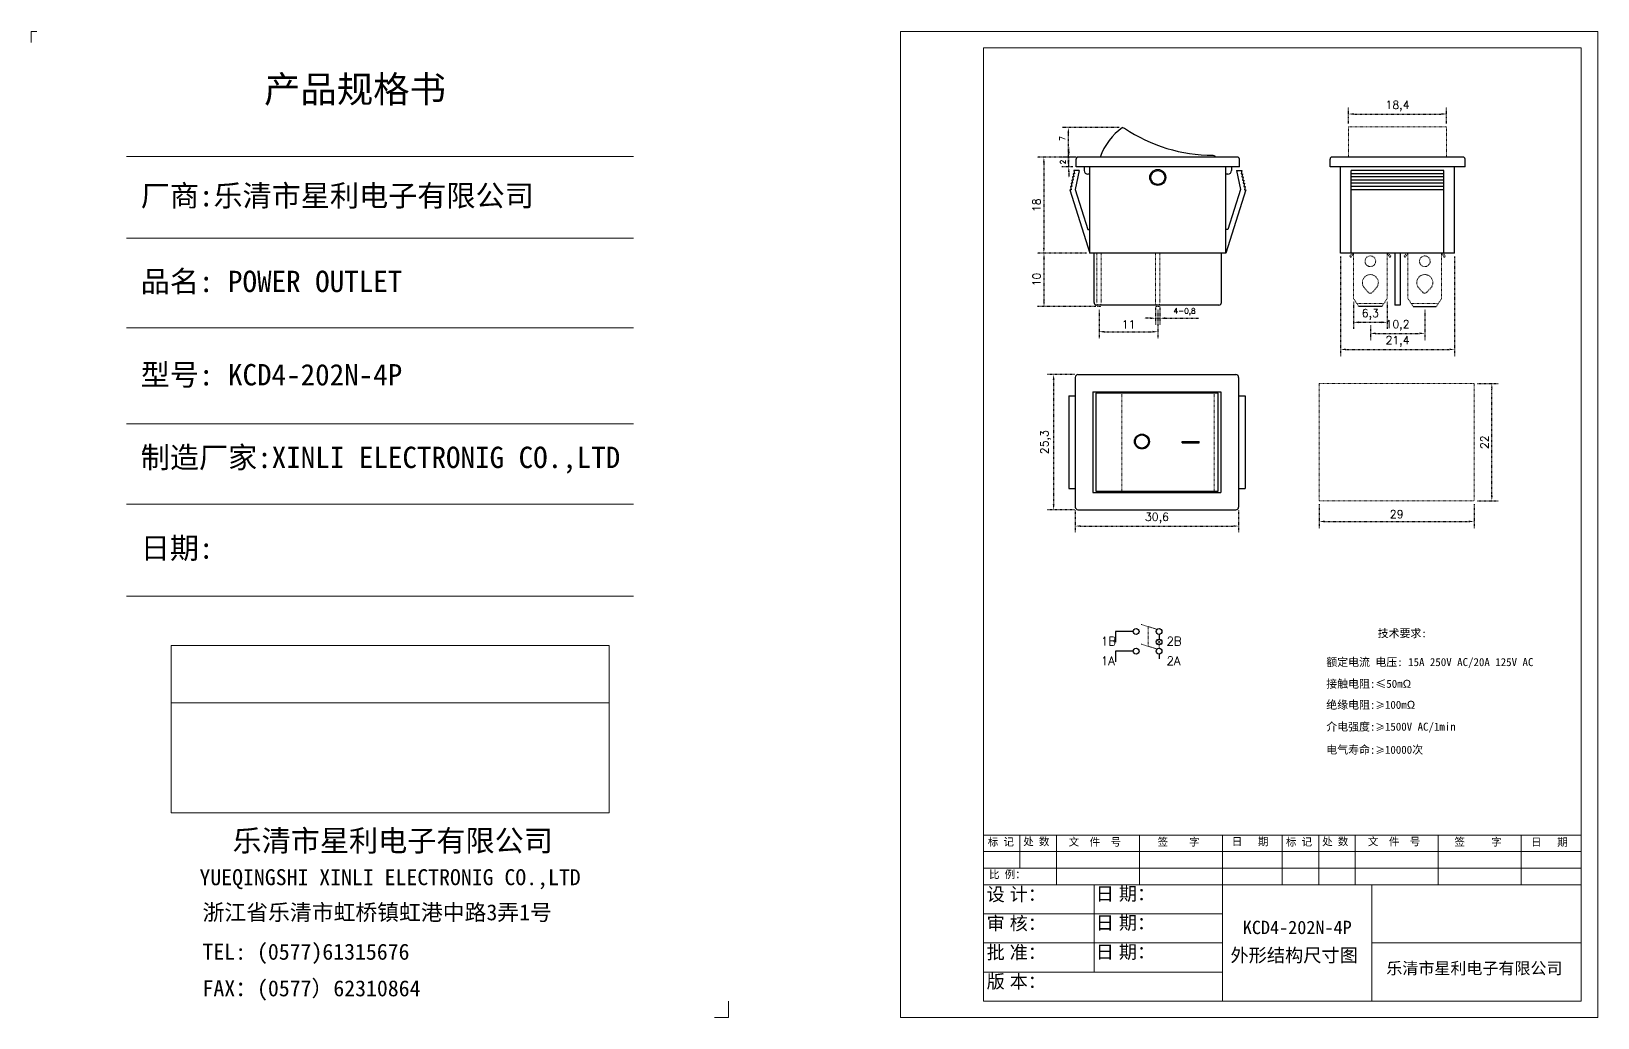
# Model space of a CAD drawing. Header units: millimetres. Extents: x 607 to 1596, y 351 to 796.
# Drawn here: x 606.9 to 900.4, y 351.3 to 536.1 of the extents above; entities that cross this region are included whole.
import ezdxf

# ---------------------------------------------------------------- set-up
doc = ezdxf.new("R2010")
doc.units = ezdxf.units.MM
doc.header["$LTSCALE"] = 0.001
doc.linetypes.add('ACAD_ISO07W100', pattern=[3, 0, -3])
doc.styles.get("Standard").update_dxf_attribs({"font": 'txt', "bigfont": 'gbcbig.shx'})
doc.dimstyles.new('ISO-25', dxfattribs={"dimtxt": 2.5, "dimasz": 2.5, "dimexe": 1.25, "dimexo": 0.625, "dimtad": 1, "dimtxsty": 'Standard', "dimcen": 2.5, "dimadec": 0, "dimazin": 0, "dimtfac": 1, "dimtmove": 0, "dimatfit": 3, "dimfxl": 0, "dimarcsym": 0})

# ---------------------------------------------------------------- blocks, each defined once
blk = doc.blocks.new('*D20')
at = {"color": 0, "linetype": 'ACAD_ISO07W100', "lineweight": -2, "ltscale": 0.13}
for p, q in [((848.24, 447.51), (848.24, 443.04)), ((877.24, 447.51), (877.24, 443.04)), ((849.24, 444.29), (876.24, 444.29))]:
    blk.add_line(p, q, dxfattribs=at)
at = {"color": 0, "linetype": 'ACAD_ISO07W100', "lineweight": 13, "ltscale": 0.13}
for points in [[(849.24, 444.46), (849.24, 444.12), (848.24, 444.29)], [(876.24, 444.46), (876.24, 444.12), (877.24, 444.29)]]:
    blk.add_solid(points, dxfattribs=at)
at = {"layer": 'Defpoints', "color": 0, "linetype": 'ACAD_ISO07W100', "lineweight": 13, "ltscale": 0.13}
for p in [(848.24, 448.14), (877.24, 448.14), (877.24, 444.29)]:
    blk.add_point(p, dxfattribs=at)
at = {"color": 0, "linetype": 'ACAD_ISO07W100', "lineweight": 13, "ltscale": 0.13, "insert": (862.74, 445.66), "char_height": 1.5, "attachment_point": 5}
blk.add_mtext('29', dxfattribs=at)
blk = doc.blocks.new('*D21')
at = {"color": 0, "linetype": 'ACAD_ISO07W100', "lineweight": -2, "ltscale": 0.13}
for p, q in [((877.87, 470.14), (881.81, 470.14)), ((880.56, 449.14), (880.56, 469.14)), ((877.87, 448.14), (881.81, 448.14))]:
    blk.add_line(p, q, dxfattribs=at)
at = {"color": 0, "linetype": 'ACAD_ISO07W100', "lineweight": 13, "ltscale": 0.13}
for points in [[(880.39, 469.14), (880.73, 469.14), (880.56, 470.14)], [(880.39, 449.14), (880.73, 449.14), (880.56, 448.14)]]:
    blk.add_solid(points, dxfattribs=at)
at = {"layer": 'Defpoints', "color": 0, "linetype": 'ACAD_ISO07W100', "lineweight": 13, "ltscale": 0.13}
for p in [(877.24, 470.14), (880.56, 470.14), (877.24, 448.14)]:
    blk.add_point(p, dxfattribs=at)
at = {"color": 0, "linetype": 'ACAD_ISO07W100', "lineweight": 13, "ltscale": 0.13, "insert": (879.19, 459.14), "char_height": 1.5, "attachment_point": 5, "rotation": 90}
blk.add_mtext('22', dxfattribs=at)
blk = doc.blocks.new('*D22')
at = {"color": 0, "linetype": 'ACAD_ISO07W100', "lineweight": -2, "ltscale": 0.13}
for p, q in [((802.39, 471.79), (797.21, 471.79)), ((798.46, 470.79), (798.46, 447.49)), ((802.39, 446.49), (797.21, 446.49))]:
    blk.add_line(p, q, dxfattribs=at)
at = {"color": 0, "linetype": 'ACAD_ISO07W100', "lineweight": 13, "ltscale": 0.13}
for points in [[(798.29, 470.79), (798.63, 470.79), (798.46, 471.79)], [(798.29, 447.49), (798.63, 447.49), (798.46, 446.49)]]:
    blk.add_solid(points, dxfattribs=at)
at = {"layer": 'Defpoints', "color": 0, "linetype": 'ACAD_ISO07W100', "lineweight": 13, "ltscale": 0.13}
for p in [(803.02, 471.79), (798.46, 446.49), (803.02, 446.49)]:
    blk.add_point(p, dxfattribs=at)
at = {"color": 0, "linetype": 'ACAD_ISO07W100', "lineweight": 13, "ltscale": 0.13, "insert": (796.96, 459.14), "char_height": 1.5, "attachment_point": 5, "rotation": 90}
blk.add_mtext('25,3', dxfattribs=at)
blk = doc.blocks.new('*D23')
at = {"color": 0, "linetype": 'ACAD_ISO07W100', "lineweight": -2, "ltscale": 0.13}
for p, q in [((802.52, 446.36), (802.52, 442.18)), ((833.12, 446.36), (833.12, 442.18)), ((803.52, 443.43), (832.12, 443.43))]:
    blk.add_line(p, q, dxfattribs=at)
at = {"color": 0, "linetype": 'ACAD_ISO07W100', "lineweight": 13, "ltscale": 0.13}
for points in [[(803.52, 443.59), (803.52, 443.26), (802.52, 443.43)], [(832.12, 443.59), (832.12, 443.26), (833.12, 443.43)]]:
    blk.add_solid(points, dxfattribs=at)
at = {"layer": 'Defpoints', "color": 0, "linetype": 'ACAD_ISO07W100', "lineweight": 13, "ltscale": 0.13}
for p in [(802.52, 446.99), (833.12, 446.99), (833.12, 443.43)]:
    blk.add_point(p, dxfattribs=at)
at = {"color": 0, "linetype": 'ACAD_ISO07W100', "lineweight": 13, "ltscale": 0.13, "insert": (817.82, 444.93), "char_height": 1.5, "attachment_point": 5}
blk.add_mtext('30,6', dxfattribs=at)
blk = doc.blocks.new('*D24')
at = {"color": 0, "linetype": 'ACAD_ISO07W100', "lineweight": -2, "ltscale": 0.13}
for p, q in [((802.4, 512.53), (795.38, 512.53)), ((796.63, 511.53), (796.63, 495.53)), ((804.6, 494.53), (795.38, 494.53))]:
    blk.add_line(p, q, dxfattribs=at)
at = {"color": 0, "linetype": 'ACAD_ISO07W100', "lineweight": 13, "ltscale": 0.13}
for points in [[(796.46, 511.53), (796.8, 511.53), (796.63, 512.53)], [(796.46, 495.53), (796.8, 495.53), (796.63, 494.53)]]:
    blk.add_solid(points, dxfattribs=at)
at = {"layer": 'Defpoints', "color": 0, "linetype": 'ACAD_ISO07W100', "lineweight": 13, "ltscale": 0.13}
for p in [(803.02, 512.53), (796.63, 494.53), (805.22, 494.53)]:
    blk.add_point(p, dxfattribs=at)
at = {"color": 0, "linetype": 'ACAD_ISO07W100', "lineweight": 13, "ltscale": 0.13, "insert": (795.26, 503.53), "char_height": 1.5, "attachment_point": 5, "rotation": 90}
blk.add_mtext('18', dxfattribs=at)
blk = doc.blocks.new('*D25')
at = {"color": 0, "linetype": 'ACAD_ISO07W100', "lineweight": -2, "ltscale": 0.13}
for p, q in [((804.6, 494.53), (795.4, 494.53)), ((796.65, 493.53), (796.65, 485.53)), ((806.35, 484.53), (795.4, 484.53))]:
    blk.add_line(p, q, dxfattribs=at)
at = {"color": 0, "linetype": 'ACAD_ISO07W100', "lineweight": 13, "ltscale": 0.13}
for points in [[(796.49, 493.53), (796.82, 493.53), (796.65, 494.53)], [(796.49, 485.53), (796.82, 485.53), (796.65, 484.53)]]:
    blk.add_solid(points, dxfattribs=at)
at = {"layer": 'Defpoints', "color": 0, "linetype": 'ACAD_ISO07W100', "lineweight": 13, "ltscale": 0.13}
for p in [(805.22, 494.53), (796.65, 484.53), (806.97, 484.53)]:
    blk.add_point(p, dxfattribs=at)
at = {"color": 0, "linetype": 'ACAD_ISO07W100', "lineweight": 13, "ltscale": 0.13, "insert": (795.28, 489.61), "char_height": 1.5, "attachment_point": 5, "rotation": 90}
blk.add_mtext('10', dxfattribs=at)
blk = doc.blocks.new('*D26')
at = {"color": 0, "linetype": 'ACAD_ISO07W100', "lineweight": -2, "ltscale": 0.13}
for p, q in [((801.3, 513.53), (801.3, 514.53)), ((802.68, 512.53), (800.05, 512.53)), ((802.05, 510.73), (800.05, 510.73)), ((801.3, 510.73), (801.3, 512.53)), ((801.3, 509.73), (801.3, 508.73))]:
    blk.add_line(p, q, dxfattribs=at)
at = {"color": 0, "linetype": 'ACAD_ISO07W100', "lineweight": 13, "ltscale": 0.13}
for points in [[(801.13, 513.53), (801.47, 513.53), (801.3, 512.53)], [(801.13, 509.73), (801.47, 509.73), (801.3, 510.73)]]:
    blk.add_solid(points, dxfattribs=at)
at = {"layer": 'Defpoints', "color": 0, "linetype": 'ACAD_ISO07W100', "lineweight": 13, "ltscale": 0.13}
for p in [(801.3, 512.53), (802.67, 510.73), (803.3, 512.53)]:
    blk.add_point(p, dxfattribs=at)
at = {"color": 0, "linetype": 'ACAD_ISO07W100', "lineweight": 13, "ltscale": 0.13, "insert": (800.17, 511.63), "char_height": 1.5, "attachment_point": 5, "rotation": 90}
blk.add_mtext('{\\H0.66667x;2}', dxfattribs=at)
blk = doc.blocks.new('*D27')
at = {"color": 0, "linetype": 'ACAD_ISO07W100', "lineweight": -2, "ltscale": 0.13}
for p, q in [((810.74, 518.08), (799.97, 518.08)), ((801.22, 511.73), (801.22, 517.08)), ((802.05, 510.73), (799.97, 510.73))]:
    blk.add_line(p, q, dxfattribs=at)
at = {"color": 0, "linetype": 'ACAD_ISO07W100', "lineweight": 13, "ltscale": 0.13}
for points in [[(801.05, 517.08), (801.38, 517.08), (801.22, 518.08)], [(801.05, 511.73), (801.38, 511.73), (801.22, 510.73)]]:
    blk.add_solid(points, dxfattribs=at)
at = {"layer": 'Defpoints', "color": 0, "linetype": 'ACAD_ISO07W100', "lineweight": 13, "ltscale": 0.13}
for p in [(801.22, 518.08), (811.37, 518.08), (802.67, 510.73)]:
    blk.add_point(p, dxfattribs=at)
at = {"color": 0, "linetype": 'ACAD_ISO07W100', "lineweight": 13, "ltscale": 0.13, "insert": (800.09, 516.02), "char_height": 1.5, "attachment_point": 5, "rotation": 90}
blk.add_mtext('{\\H0.66667x;7}', dxfattribs=at)
blk = doc.blocks.new('*D28')
at = {"color": 0, "linetype": 'ACAD_ISO07W100', "lineweight": -2, "ltscale": 0.13}
for p, q in [((806.97, 483.91), (806.97, 478.58)), ((817.97, 483.91), (817.97, 478.58)), ((807.97, 479.83), (816.97, 479.83))]:
    blk.add_line(p, q, dxfattribs=at)
at = {"color": 0, "linetype": 'ACAD_ISO07W100', "lineweight": 13, "ltscale": 0.13}
for points in [[(807.97, 480), (807.97, 479.66), (806.97, 479.83)], [(816.97, 480), (816.97, 479.66), (817.97, 479.83)]]:
    blk.add_solid(points, dxfattribs=at)
at = {"layer": 'Defpoints', "color": 0, "linetype": 'ACAD_ISO07W100', "lineweight": 13, "ltscale": 0.13}
for p in [(806.97, 484.53), (817.97, 484.53), (817.97, 479.83)]:
    blk.add_point(p, dxfattribs=at)
at = {"color": 0, "linetype": 'ACAD_ISO07W100', "lineweight": 13, "ltscale": 0.13, "insert": (812.5, 481.21), "char_height": 1.5, "attachment_point": 5}
blk.add_mtext('11', dxfattribs=at)
blk = doc.blocks.new('*D29')
at = {"color": 0, "linetype": 'ACAD_ISO07W100', "lineweight": -2, "ltscale": 0.13}
for p, q in [((817.57, 484.51), (817.57, 481.11)), ((818.37, 484.51), (818.37, 481.11)), ((816.57, 482.36), (815.57, 482.36)), ((817.57, 482.36), (818.37, 482.36)), ((819.37, 482.36), (825.62, 482.36))]:
    blk.add_line(p, q, dxfattribs=at)
at = {"color": 0, "linetype": 'ACAD_ISO07W100', "lineweight": 13, "ltscale": 0.13}
for points in [[(816.57, 482.53), (816.57, 482.19), (817.57, 482.36)], [(819.37, 482.53), (819.37, 482.19), (818.37, 482.36)]]:
    blk.add_solid(points, dxfattribs=at)
at = {"layer": 'Defpoints', "color": 0, "linetype": 'ACAD_ISO07W100', "lineweight": 13, "ltscale": 0.13}
for p in [(817.57, 485.13), (818.37, 485.13), (818.37, 482.36)]:
    blk.add_point(p, dxfattribs=at)
at = {"color": 0, "linetype": 'ACAD_ISO07W100', "lineweight": 13, "ltscale": 0.13, "insert": (823, 483.57), "char_height": 1.5, "attachment_point": 5}
blk.add_mtext('{\\H0.66667x;4-0,8}', dxfattribs=at)
blk = doc.blocks.new('*D16')
at = {"color": 0, "linetype": 'ACAD_ISO07W100', "lineweight": -2, "ltscale": 0.13}
for p, q in [((853.7, 518.84), (853.7, 521.86)), ((854.7, 520.61), (871.1, 520.61)), ((872.1, 518.84), (872.1, 521.86))]:
    blk.add_line(p, q, dxfattribs=at)
at = {"color": 0, "linetype": 'ACAD_ISO07W100', "lineweight": 13, "ltscale": 0.13}
for points in [[(854.7, 520.78), (854.7, 520.45), (853.7, 520.61)], [(871.1, 520.78), (871.1, 520.45), (872.1, 520.61)]]:
    blk.add_solid(points, dxfattribs=at)
at = {"layer": 'Defpoints', "color": 0, "linetype": 'ACAD_ISO07W100', "lineweight": 13, "ltscale": 0.13}
for p in [(872.1, 520.61), (853.7, 518.22), (872.1, 518.22)]:
    blk.add_point(p, dxfattribs=at)
at = {"color": 0, "linetype": 'ACAD_ISO07W100', "lineweight": 13, "ltscale": 0.13, "insert": (862.9, 522.11), "char_height": 1.5, "attachment_point": 5}
blk.add_mtext('18,4', dxfattribs=at)
blk = doc.blocks.new('*D17')
at = {"color": 0, "linetype": 'ACAD_ISO07W100', "lineweight": -2, "ltscale": 0.13}
for p, q in [((854.65, 485.41), (854.65, 480.35)), ((860.95, 485.41), (860.95, 480.35)), ((855.65, 481.6), (859.95, 481.6))]:
    blk.add_line(p, q, dxfattribs=at)
at = {"color": 0, "linetype": 'ACAD_ISO07W100', "lineweight": 13, "ltscale": 0.13}
for points in [[(855.65, 481.76), (855.65, 481.43), (854.65, 481.6)], [(859.95, 481.76), (859.95, 481.43), (860.95, 481.6)]]:
    blk.add_solid(points, dxfattribs=at)
at = {"layer": 'Defpoints', "color": 0, "linetype": 'ACAD_ISO07W100', "lineweight": 13, "ltscale": 0.13}
for p in [(854.65, 486.03), (860.95, 486.03), (860.95, 481.6)]:
    blk.add_point(p, dxfattribs=at)
at = {"color": 0, "linetype": 'ACAD_ISO07W100', "lineweight": 13, "ltscale": 0.13, "insert": (857.8, 483.1), "char_height": 1.5, "attachment_point": 5}
blk.add_mtext('6,3', dxfattribs=at)
blk = doc.blocks.new('*D18')
at = {"color": 0, "linetype": 'ACAD_ISO07W100', "lineweight": -2, "ltscale": 0.13}
for p, q in [((868, 483.91), (868, 478.27)), ((857.8, 480.97), (857.8, 478.27)), ((858.8, 479.52), (867, 479.52))]:
    blk.add_line(p, q, dxfattribs=at)
at = {"color": 0, "linetype": 'ACAD_ISO07W100', "lineweight": 13, "ltscale": 0.13}
for points in [[(858.8, 479.69), (858.8, 479.35), (857.8, 479.52)], [(867, 479.69), (867, 479.35), (868, 479.52)]]:
    blk.add_solid(points, dxfattribs=at)
at = {"layer": 'Defpoints', "color": 0, "linetype": 'ACAD_ISO07W100', "lineweight": 13, "ltscale": 0.13}
for p in [(868, 484.53), (857.8, 481.6), (868, 479.52)]:
    blk.add_point(p, dxfattribs=at)
at = {"color": 0, "linetype": 'ACAD_ISO07W100', "lineweight": 13, "ltscale": 0.13, "insert": (862.9, 481.02), "char_height": 1.5, "attachment_point": 5}
blk.add_mtext('10,2', dxfattribs=at)
blk = doc.blocks.new('*D19')
at = {"color": 0, "linetype": 'ACAD_ISO07W100', "lineweight": -2, "ltscale": 0.13}
for p, q in [((852.2, 493.91), (852.2, 475.27)), ((873.6, 493.91), (873.6, 475.27)), ((853.2, 476.52), (872.6, 476.52))]:
    blk.add_line(p, q, dxfattribs=at)
at = {"color": 0, "linetype": 'ACAD_ISO07W100', "lineweight": 13, "ltscale": 0.13}
for points in [[(853.2, 476.68), (853.2, 476.35), (852.2, 476.52)], [(872.6, 476.68), (872.6, 476.35), (873.6, 476.52)]]:
    blk.add_solid(points, dxfattribs=at)
at = {"layer": 'Defpoints', "color": 0, "linetype": 'ACAD_ISO07W100', "lineweight": 13, "ltscale": 0.13}
for p in [(852.2, 494.53), (873.6, 494.53), (873.6, 476.52)]:
    blk.add_point(p, dxfattribs=at)
at = {"color": 0, "linetype": 'ACAD_ISO07W100', "lineweight": 13, "ltscale": 0.13, "insert": (862.9, 478.02), "char_height": 1.5, "attachment_point": 5}
blk.add_mtext('21,4', dxfattribs=at)

msp = doc.modelspace()

# ---------------------------------------------------------------- hatches: boundary and pattern name
at = {"linetype": 'ACAD_ISO07W100', "lineweight": 13, "ltscale": 0.13}
h = msp.add_hatch(color=7, dxfattribs=at)
h.paths.add_polyline_path([(816.4039, 459.2586, 1), (813.6131, 459.2586, 1)])
h.paths.add_polyline_path([(816.2363, 459.2586, -1), (813.7807, 459.2586, -1)], flags=16)
h.paths.add_polyline_path([(825.7299, 459.2586), (822.533, 459.2586), (822.533, 459.0044), (825.7299, 459.0044)])

# ---------------------------------------------------------------- linework, layer by layer
at = {"linetype": 'ByBlock', "lineweight": 15}
for p, q in [((606.9132, 536.099), (606.9132, 533.9879)), ((607.9425, 536.099), (606.9132, 536.099)), ((769.7581, 536.099), (769.7581, 351.3413)), ((900.3949, 536.099), (769.7581, 536.099)), ((900.3949, 351.3413), (900.3949, 536.099)), ((785.3101, 532.9886), (785.3101, 354.4517)), ((897.2845, 532.9886), (785.3101, 532.9886)), ((897.2845, 354.4517), (897.2845, 532.9886)), ((624.7316, 512.6824), (719.7316, 512.6824)), ((624.7316, 497.3599), (719.7316, 497.3599)), ((624.7316, 480.5467), (719.7316, 480.5467)), ((624.7316, 462.5654), (719.7316, 462.5654)), ((624.7316, 447.5112), (719.7316, 447.5112)), ((624.7316, 430.2845), (719.7316, 430.2845)), ((633.1259, 410.3022), (715.1867, 410.3022)), ((785.3101, 385.5557), (897.2845, 385.5557)), ((792.1529, 385.5557), (792.1529, 379.3349)), ((798.9958, 385.5557), (798.9958, 376.2245)), ((814.5478, 385.5557), (814.5478, 376.2245)), ((830.0998, 385.5557), (830.0998, 376.2245)), ((841.2973, 385.5557), (841.2973, 376.2245)), ((848.1401, 385.5557), (848.1401, 376.2245)), ((854.983, 385.5557), (854.983, 376.2245)), ((870.535, 385.5557), (870.535, 376.2245)), ((886.087, 385.5557), (886.087, 376.2245)), ((785.3101, 382.4453), (897.2845, 382.4453)), ((785.3101, 379.3349), (897.2845, 379.3349)), ((785.3101, 376.2245), (897.2845, 376.2245)), ((806.0852, 376.2245), (806.0852, 359.8949)), ((830.0728, 376.2245), (830.0728, 354.4517)), ((858.0664, 376.2245), (858.0664, 354.4517)), ((785.3101, 370.7813), (830.0728, 370.7813)), ((785.3101, 365.3381), (830.0728, 365.3381)), ((858.0664, 365.3381), (897.2845, 365.3381)), ((785.3101, 359.8949), (830.0728, 359.8949)), ((737.55, 351.3413), (737.55, 354.4357)), ((785.3101, 354.4517), (897.2845, 354.4517)), ((734.9344, 351.3413), (737.55, 351.3413)), ((769.7581, 351.3413), (900.3949, 351.3413))]:
    msp.add_line(p, q, dxfattribs=at)
for p, q in [((811.3697, 518.0833), (811.752, 517.9658)), ((802.6745, 510.7303), (802.6745, 512.1803)), ((833.2745, 510.7303), (802.6745, 510.7303)), ((832.9245, 512.5303), (803.0245, 512.5303)), ((804.1745, 510.7303), (804.1745, 510.0303)), ((805.2245, 494.5303), (805.2245, 510.7303)), ((828.3098, 512.877), (828.6921, 512.7595)), ((830.7245, 494.5303), (830.7245, 510.7303)), ((831.7745, 510.7303), (831.7745, 510.0303)), ((833.2745, 510.7303), (833.2745, 512.1803)), ((850.2486, 510.7303), (850.2486, 512.1803)), ((852.1642, 510.7303), (850.2486, 510.7303)), ((875.2002, 512.5303), (850.5986, 512.5303)), ((875.5502, 510.7303), (852.1642, 510.7303)), ((852.1994, 494.5303), (852.1994, 510.7303)), ((873.5994, 494.5303), (873.5994, 510.7303)), ((875.5502, 510.7303), (875.5502, 512.1803)), ((801.8495, 508.2303), (801.9745, 507.6303)), ((802.0995, 508.2303), (801.8495, 508.2303)), ((801.9745, 508.8303), (802.0995, 508.2303)), ((802.2245, 508.8303), (801.9745, 508.8303)), ((802.0995, 509.4303), (802.2245, 508.8303)), ((802.3495, 509.4303), (802.0995, 509.4303)), ((802.2245, 510.0303), (802.3495, 509.4303)), ((803.246, 510.0303), (802.2245, 510.0303)), ((803.246, 510.0303), (802.5067, 506.4819)), ((805.2245, 509.3303), (804.8745, 509.3303)), ((831.0745, 509.3303), (830.7245, 509.3303)), ((832.703, 510.0303), (833.7245, 510.0303)), ((832.703, 510.0303), (833.4423, 506.4819)), ((833.7245, 510.0303), (833.5995, 509.4303)), ((833.5995, 509.4303), (833.8495, 509.4303)), ((833.8495, 509.4303), (833.7245, 508.8303)), ((833.7245, 508.8303), (833.9745, 508.8303)), ((833.9745, 508.8303), (833.8495, 508.2303)), ((833.8495, 508.2303), (834.0995, 508.2303)), ((834.0995, 508.2303), (833.9745, 507.6303)), ((854.1994, 494.5303), (854.1994, 510.0303)), ((871.5994, 510.0303), (854.1994, 510.0303)), ((871.5994, 509.4303), (854.1994, 509.4303)), ((871.5994, 508.8303), (854.1994, 508.8303)), ((871.5994, 508.2303), (854.1994, 508.2303)), ((871.5994, 494.5303), (871.5994, 510.0303)), ((801.7245, 506.4303), (801.4745, 506.4303)), ((801.4745, 506.4303), (805.2245, 494.5303)), ((801.5995, 507.0303), (801.7245, 506.4303)), ((801.8495, 507.0303), (801.5995, 507.0303)), ((801.7245, 507.6303), (801.8495, 507.0303)), ((801.9745, 507.6303), (801.7245, 507.6303)), ((802.5067, 506.4819), (804.8745, 498.9681)), ((834.4745, 506.4303), (830.7245, 494.5303)), ((833.4423, 506.4819), (831.0745, 498.9681)), ((833.9745, 507.6303), (834.2245, 507.6303)), ((834.2245, 507.6303), (834.0995, 507.0303)), ((834.0995, 507.0303), (834.3495, 507.0303)), ((834.3495, 507.0303), (834.2245, 506.4303)), ((834.2245, 506.4303), (834.4745, 506.4303)), ((871.5994, 507.6303), (854.1994, 507.6303)), ((871.5994, 507.0303), (854.1994, 507.0303)), ((871.5994, 506.4303), (854.1994, 506.4303)), ((804.8745, 498.9681), (805.2245, 498.9681)), ((831.0745, 498.9681), (830.7245, 498.9681)), ((830.7245, 494.5303), (805.2245, 494.5303)), ((806.0445, 485.3303), (806.0445, 494.5303)), ((829.9045, 485.3303), (829.9045, 494.5303)), ((873.5994, 494.5303), (852.1994, 494.5303)), ((862.3994, 494.5303), (862.3994, 484.8303)), ((863.3994, 494.5303), (863.3994, 484.8303)), ((829.4045, 484.8303), (806.5445, 484.8303)), ((859.9494, 484.5303), (855.6494, 484.5303)), ((863.3994, 484.8303), (862.3994, 484.8303)), ((865.8494, 484.5303), (870.1494, 484.5303)), ((802.5179, 471.287), (802.5179, 446.987)), ((803.0179, 471.787), (832.6179, 471.787)), ((833.1179, 471.287), (833.1179, 446.987)), ((801.3179, 467.837), (801.3179, 450.437)), ((801.3179, 467.837), (802.5179, 467.837)), ((805.8179, 468.572), (829.8179, 468.572)), ((805.8179, 468.572), (805.8179, 449.702)), ((806.3679, 468.337), (806.3679, 449.937)), ((829.2679, 468.337), (806.3679, 468.337)), ((819.8179, 468.537), (815.8179, 468.537)), ((815.8179, 468.337), (815.8179, 468.537)), ((816.5179, 468.537), (816.5179, 468.572)), ((819.1179, 468.537), (819.1179, 468.572)), ((819.8179, 468.337), (819.8179, 468.537)), ((829.2679, 449.937), (829.2679, 468.337)), ((829.8179, 468.572), (829.8179, 449.702)), ((833.1179, 467.837), (834.3179, 467.837)), ((834.3179, 467.837), (834.3179, 450.437)), ((822.533, 459.0044), (822.533, 459.2586)), ((822.533, 459.2586), (825.7299, 459.2586)), ((822.533, 459.0044), (825.7299, 459.0044)), ((825.7299, 459.0044), (825.7299, 459.2586)), ((801.3179, 450.437), (802.5179, 450.437)), ((805.8179, 449.702), (829.8179, 449.702)), ((806.3679, 449.937), (829.2679, 449.937)), ((815.8179, 449.737), (815.8179, 449.937)), ((815.8179, 449.737), (819.8179, 449.737)), ((816.5179, 449.737), (816.5179, 449.702)), ((819.1179, 449.737), (819.1179, 449.702)), ((819.8179, 449.737), (819.8179, 449.937)), ((833.1179, 450.437), (834.3179, 450.437)), ((803.0179, 446.487), (832.6179, 446.487)), ((813.3748, 423.6766), (810.0321, 423.6766)), ((810.0321, 423.6766), (810.0321, 421.6655)), ((818.2179, 423.1363), (818.2179, 422.2509)), ((813.3748, 419.9927), (810.0321, 419.9927)), ((810.0321, 419.9927), (810.0321, 417.9815)), ((818.2179, 419.4523), (818.2179, 418.567))]:
    msp.add_line(p, q)
at = {"linetype": 'ACAD_ISO07W100', "lineweight": 13, "ltscale": 0.13}
for p, q in [((853.6994, 512.5303), (853.6994, 518.2183)), ((853.6994, 518.2183), (872.0994, 518.2183)), ((872.0994, 512.5303), (872.0994, 518.2183)), ((806.5745, 494.5303), (806.5745, 485.1303)), ((807.3745, 494.5303), (807.3745, 485.1303)), ((817.5745, 494.5303), (817.5745, 485.1303)), ((818.3745, 494.5303), (818.3745, 485.1303)), ((853.9526, 493.9637), (854.3419, 494.5303)), ((854.1196, 493.703), (853.9526, 493.9637)), ((854.6494, 494.5303), (854.1196, 493.703)), ((854.6494, 494.5303), (854.6494, 486.0303)), ((860.9494, 494.5303), (860.9494, 486.0303)), ((860.9494, 494.5303), (861.4792, 493.703)), ((861.6461, 493.9637), (861.2568, 494.5303)), ((861.4792, 493.703), (861.6461, 493.9637)), ((864.1526, 493.9637), (864.5419, 494.5303)), ((864.3196, 493.703), (864.1526, 493.9637)), ((864.8494, 494.5303), (864.3196, 493.703)), ((864.8494, 494.5303), (864.8494, 486.0303)), ((871.1494, 494.5303), (871.1494, 486.0303)), ((871.1494, 494.5303), (871.6792, 493.703)), ((871.8461, 493.9637), (871.4568, 494.5303)), ((871.6792, 493.703), (871.8461, 493.9637)), ((856.6814, 488.0303), (857.4267, 487.1969)), ((858.9174, 488.0303), (858.1721, 487.1969)), ((866.8814, 488.0303), (867.6267, 487.1969)), ((869.1174, 488.0303), (868.3721, 487.1969)), ((806.7245, 484.5303), (806.5745, 485.1303)), ((807.2245, 484.5303), (806.7245, 484.5303)), ((807.2245, 484.5303), (807.3745, 485.1303)), ((817.7245, 484.5303), (817.5745, 485.1303)), ((818.2245, 484.5303), (817.7245, 484.5303)), ((818.2245, 484.5303), (818.3745, 485.1303)), ((854.6494, 486.0303), (855.6494, 484.5303)), ((855.2494, 485.1303), (860.3494, 485.1303)), ((859.9494, 484.5303), (860.9494, 486.0303)), ((865.8494, 484.5303), (864.8494, 486.0303)), ((870.5494, 485.1303), (865.4494, 485.1303)), ((871.1494, 486.0303), (870.1494, 484.5303)), ((848.2428, 470.137), (877.2428, 470.137)), ((848.2428, 470.137), (848.2428, 448.137)), ((877.2428, 470.137), (877.2428, 448.137)), ((811.2131, 468.337), (811.2131, 449.937)), ((828.5355, 468.337), (828.5355, 449.937)), ((848.2428, 448.137), (877.2428, 448.137)), ((817.8418, 424.0646), (814.8392, 425.0269)), ((816.1438, 424.6088), (816.1438, 420.9248)), ((817.8418, 420.3807), (814.8392, 421.3429)), ((818.5685, 422.1217), (817.8673, 421.2993)), ((817.8853, 422.1364), (818.5505, 421.2846)), ((818.2179, 421.1702), (818.2179, 420.5331))]:
    msp.add_line(p, q, dxfattribs=at)
at = {"linetype": 'ByBlock', "lineweight": 15}
msp.add_lwpolyline([(633.1259, 421.0365), (715.1867, 421.0365), (715.1867, 389.7007), (633.1259, 389.7007)], close=True, dxfattribs=at)
for centre, radius in [((817.9745, 508.7303), 1.5), ((817.9745, 508.7303), 1.3), ((815.0085, 459.2586), 1.3954), ((815.0085, 459.2586), 1.2278), ((813.9151, 423.6766), 0.5404), ((818.2179, 423.6766), 0.5404), ((813.9151, 419.9927), 0.5404), ((818.2179, 421.7105), 0.5404), ((818.2179, 419.9927), 0.5404)]:
    msp.add_circle(centre, radius)
at = {"linetype": 'ACAD_ISO07W100', "lineweight": 13, "ltscale": 0.13}
for centre in [(857.7994, 493.0303), (867.9994, 493.0303)]:
    msp.add_circle(centre, 1, dxfattribs=at)
for centre, radius, start, end in [((817.9745, 508.7303), 11.45, 125.228536, 160.617214), ((828.3157, 542.3784), 29.5014, 235.843539, 269.988431), ((803.0245, 512.1803), 0.35, 90, 180), ((817.9745, 508.7303), 11.45, 19.382786, 20.603435), ((832.9245, 512.1803), 0.35, 0, 90), ((850.5986, 512.1803), 0.35, 90, 180), ((875.2002, 512.1803), 0.35, 0, 90), ((804.8745, 510.0303), 0.7, 180, 270), ((831.0745, 510.0303), 0.7, 270, 0), ((806.5445, 485.3303), 0.5, 180, 270), ((829.4045, 485.3303), 0.5, 270, 0), ((803.0179, 471.287), 0.5, 90, 180), ((832.6179, 471.287), 0.5, 0, 90), ((803.0179, 446.987), 0.5, 180, 270), ((832.6179, 446.987), 0.5, 270, 0)]:
    msp.add_arc(centre, radius, start, end)
for centre, radius, start, end in [((857.7994, 489.0303), 1.5, 318.189685, 221.810315), ((867.9994, 489.0303), 1.5, 318.189685, 221.810315), ((857.7994, 487.5303), 0.5, 221.810315, 318.189685), ((867.9994, 487.5303), 0.5, 221.810315, 318.189685)]:
    msp.add_arc(centre, radius, start, end, dxfattribs=at)

# ---------------------------------------------------------------- texts
at = {"attachment_point": 1}
for s, insert, char_height, width in [('{\\f新宋体|b0|i0|c134|p49;产品规格书}', (650.5145, 527.7525), 5, 54.195609), ('{\\f新宋体|b0|i0|c134|p49;厂商:乐清市星利电子有限公司}', (627.4101, 507.3195), 4, 96.420373), ('{\\f新宋体|b0|i0|c134|p49;品名: POWER OUTLET}', (627.4101, 491.2596), 4, 96.420373), ('{\\fNSimSun|b0|i0|c134|p49;型号: KCD4-202N-4P}', (627.4101, 473.7756), 4, 96.420373), ('{\\f新宋体|b0|i0|c134|p49;制造厂家:XINLI ELECTRONIG CO.,LTD}', (627.4101, 458.2969), 4, 96.420373), ('{\\f新宋体|b0|i0|c134|p49;日期:}', (627.4101, 441.317), 4, 96.420373), ('{\\f新宋体|b0|i0|c134|p49;乐清市星利电子有限公司}', (644.618, 386.497), 4, 96.420373), ('{\\f新宋体|b0|i0|c134|p49;YUEQINGSHI XINLI ELECTRONIG CO.,LTD}', (638.4157, 379.1544), 3, 110.66707), ('{\\f新宋体|b0|i0|c134|p49;浙江省乐清市虹桥镇虹港中路3弄1号}', (638.9906, 372.5743), 3, 96.420373), ('{\\f新宋体|b0|i0|c134|p49;TEL: (0577)61315676}', (638.9906, 365.1942), 3, 96.420373), ('{\\f新宋体|b0|i0|c134|p49;FAX：(0577）62310864}', (638.9906, 358.3407), 3, 96.420373)]:
    msp.add_mtext(s, dxfattribs=dict(at, insert=insert, char_height=char_height, width=width))
at = {"linetype": 'ACAD_ISO07W100', "lineweight": 13, "ltscale": 0.13, "char_height": 1.59296, "width": 1.590619, "attachment_point": 1}
for s, insert in [('1B', (807.333, 422.6615)), ('2B', (819.6202, 422.6615)), ('1A', (807.333, 418.9775)), ('2A', (819.6202, 418.9775))]:
    msp.add_mtext(s, dxfattribs=dict(at, insert=insert))
at = {"color": 1, "attachment_point": 1}
for s, insert, char_height, width in [('{\\f新宋体|b0|i0|c134|p49;\\C256;技术要求:}', (859.1747, 424.0931), 1.5, 10.841755), ('{\\fNSimSun|b0|i0|c134|p49;\\C256;额定电流 电压: 15A 250V AC/20A 125V AC}', (849.5426, 418.6941), 1.5, 41.999297), ('{\\f新宋体|b0|i0|c134|p49;\\C256;接触电阻:\\f新宋体|b0|i0|c0|p49;≤50m\\fISOCPEUR|b0|i0|c134|p34;Ω}', (849.5426, 414.6272), 1.5, 41.999297), ('{\\f新宋体|b0|i0|c134|p49;\\C256;绝缘电阻:\\f新宋体|b0|i0|c0|p49;\\H0.875x;≥\\f新宋体|b0|i0|c134|p49;\\H1.143x;100\\f新宋体|b0|i0|c0|p49;m\\fISOCPEUR|b0|i0|c134|p34;Ω}', (849.5426, 410.6941), 1.5, 41.999297), ('{\\f新宋体|b0|i0|c134|p49;\\C256;介电强度:\\f新宋体|b0|i0|c0|p49;\\H0.875x;≥\\f新宋体|b0|i0|c134|p49;\\H1.143x;1500V AC/1min}', (849.5426, 406.5971), 1.5, 41.999297), ('{\\f新宋体|b0|i0|c134|p49;\\C256;电气寿命:\\f新宋体|b0|i0|c0|p49;\\H0.875x;≥\\f新宋体|b0|i0|c134|p49;\\H1.143x;10000次}', (849.5426, 402.2704), 1.5, 41.999297), ('{\\fNSimSun|b0|i0|c134|p49;\\C256;KCD4-202N-4P}', (833.901, 369.4948), 2.5, 15.045069), ('{\\f新宋体|b0|i0|c134|p49;\\C256;外形结构尺寸图}', (831.5941, 364.2865), 2.5, 24.436854), ('{\\f新宋体|b0|i0|c134|p49;\\C256;乐清市星利电子有限公司}', (860.7975, 361.7006), 2.2, 37.859848)]:
    msp.add_mtext(s, dxfattribs=dict(at, insert=insert, char_height=char_height, width=width))
at = {"linetype": 'ByBlock', "lineweight": 15, "attachment_point": 1}
for s, insert, char_height in [('{\\fNSimSun|b0|i0|c134|p49;标 记}', (786.1174, 384.9821), 1.44), ('{\\fNSimSun|b0|i0|c134|p49;处 数}', (792.7642, 385.0544), 1.44), ('{\\fNSimSun|b0|i0|c134|p49;文  件  号}', (801.2864, 384.9821), 1.44), ('{\\fNSimSun|b0|i0|c134|p49;签    字}', (817.9483, 384.9821), 1.44), ('{\\fNSimSun|b0|i0|c134|p49;日   期}', (831.8509, 385.0505), 1.44), ('{\\fNSimSun|b0|i0|c134|p49;标 记}', (841.9777, 384.9821), 1.44), ('{\\fNSimSun|b0|i0|c134|p49;处 数}', (848.762, 385.0544), 1.44), ('{\\fNSimSun|b0|i0|c134|p49;文  件  号}', (857.3527, 385.0514), 1.44), ('{\\fNSimSun|b0|i0|c134|p49;签     字}', (873.5664, 384.9821), 1.44), ('{\\fNSimSun|b0|i0|c134|p49;日   期}', (887.9116, 384.9379), 1.44), ('{\\fNSimSun|b0|i0|c134|p49;比 例：}', (786.3526, 378.8935), 1.44), ('{\\f\uffd0ￂￋￎￌﾣﾤ|b0|i0|c134|p49;设 计：}', (785.911, 375.7003), 2.48832), ('{\\f\uffd0ￂￋￎￌﾣﾤ|b0|i0|c134|p49;日 期：}', (806.3663, 375.7969), 2.48832), ('{\\f\uffd0ￂￋￎￌﾣﾤ|b0|i0|c134|p49;审 核：}', (785.911, 370.2571), 2.48832), ('{\\f\uffd0ￂￋￎￌﾣﾤ|b0|i0|c134|p49;日 期：}', (806.3663, 370.3537), 2.48832), ('{\\f\uffd0ￂￋￎￌﾣﾤ|b0|i0|c134|p49;批 准：}', (785.911, 364.8139), 2.48832), ('{\\f\uffd0ￂￋￎￌﾣﾤ|b0|i0|c134|p49;日 期：}', (806.3663, 364.9105), 2.48832), ('{\\f\uffd0ￂￋￎￌﾣﾤ|b0|i0|c134|p49;版 本：}', (785.911, 359.3707), 2.48832)]:
    msp.add_mtext(s, dxfattribs=dict(at, insert=insert, char_height=char_height))

# ---------------------------------------------------------------- dimensions: what is measured, and where the dimension line sits
at = {"linetype": 'ACAD_ISO07W100', "lineweight": 13, "ltscale": 0.13}
for base, p1, p2, picture, middle in [((872.0994, 520.6141), (853.6994, 518.2183), (872.0994, 518.2183), '*D16', (862.8994, 522.1141)), ((873.5994, 476.5172), (852.1994, 494.5303), (873.5994, 494.5303), '*D19', (862.8994, 478.0172)), ((860.9494, 481.5951), (854.6494, 486.0303), (860.9494, 486.0303), '*D17', (857.7994, 483.0951)), ((867.9994, 479.5202), (857.7994, 481.5951), (867.9994, 484.5303), '*D18', (862.8994, 481.0202)), ((833.1179, 443.4262), (802.5179, 446.987), (833.1179, 446.987), '*D23', (817.8179, 444.9262)), ((877.2428, 444.2896), (848.2428, 448.137), (877.2428, 448.137), '*D20', (862.7428, 445.6646))]:
    dim = msp.add_linear_dim(base=base, p1=p1, p2=p2, dimstyle='ISO-25', override={"dimtxt": 1.5, "dimasz": 1, "dimdec": 3, "dimcen": 1, "dimtdec": 3}, dxfattribs=at)
    dim.commit()
    dim.dimension.update_dxf_attribs({"geometry": picture, "text_midpoint": middle})
for base, p2, text, picture, middle in [((801.2151, 518.0833), (811.3697, 518.0833), '{\\H0.66667x;7}', '*D27', (801.2151, 516.0242)), ((801.2984, 512.5303), (803.3047, 512.5303), '{\\H0.66667x;2}', '*D26', (801.2984, 511.6303))]:
    dim = msp.add_linear_dim(base=base, p1=(802.6745, 510.7303), p2=p2, angle=90, text=text, dimstyle='ISO-25', override={"dimtxt": 1.5, "dimasz": 1, "dimdec": 3, "dimcen": 1, "dimtdec": 3}, dxfattribs=at)
    dim.commit()
    dim.dimension.update_dxf_attribs({"geometry": picture, "text_midpoint": middle, "dimtype": 160})
for base, p1, p2, picture, middle in [((796.63, 494.5303), (803.0245, 512.5303), (805.2245, 494.5303), '*D24', (796.63, 503.5303)), ((796.6545, 484.5303), (805.2245, 494.5303), (806.9745, 484.5303), '*D25', (796.6545, 489.6079))]:
    dim = msp.add_linear_dim(base=base, p1=p1, p2=p2, angle=90, dimstyle='ISO-25', override={"dimtxt": 1.5, "dimasz": 1, "dimdec": 3, "dimcen": 1, "dimtdec": 3}, dxfattribs=at)
    dim.commit()
    dim.dimension.update_dxf_attribs({"geometry": picture, "text_midpoint": middle, "dimtype": 160})
dim = msp.add_linear_dim(base=(817.9745, 479.8316), p1=(806.9745, 484.5303), p2=(817.9745, 484.5303), dimstyle='ISO-25', override={"dimtxt": 1.5, "dimasz": 1, "dimdec": 3, "dimcen": 1, "dimtdec": 3}, dxfattribs=at)
dim.commit()
dim.dimension.update_dxf_attribs({"geometry": '*D28', "text_midpoint": (812.4996, 479.8316), "dimtype": 160})
dim = msp.add_linear_dim(base=(818.3745, 482.3612), p1=(817.5745, 485.1303), p2=(818.3745, 485.1303), text='{\\H0.66667x;4-<>}', dimstyle='ISO-25', override={"dimtxt": 1.5, "dimasz": 1, "dimdec": 3, "dimcen": 1, "dimtdec": 3}, dxfattribs=at)
dim.commit()
dim.dimension.update_dxf_attribs({"geometry": '*D29', "text_midpoint": (822.9995, 483.5695)})
for base, p1, p2, picture, middle in [((798.459, 446.487), (803.0179, 471.787), (803.0179, 446.487), '*D22', (796.959, 459.137)), ((880.561, 470.137), (877.2428, 448.137), (877.2428, 470.137), '*D21', (879.186, 459.137))]:
    dim = msp.add_linear_dim(base=base, p1=p1, p2=p2, angle=90, dimstyle='ISO-25', override={"dimtxt": 1.5, "dimasz": 1, "dimdec": 3, "dimcen": 1, "dimtdec": 3}, dxfattribs=at)
    dim.commit()
    dim.dimension.update_dxf_attribs({"geometry": picture, "text_midpoint": middle})

doc.saveas('drawing.dxf')
